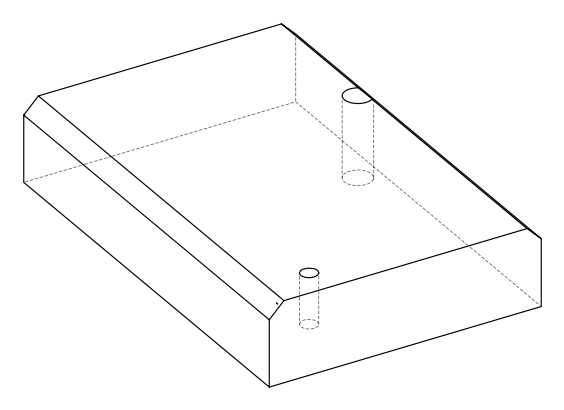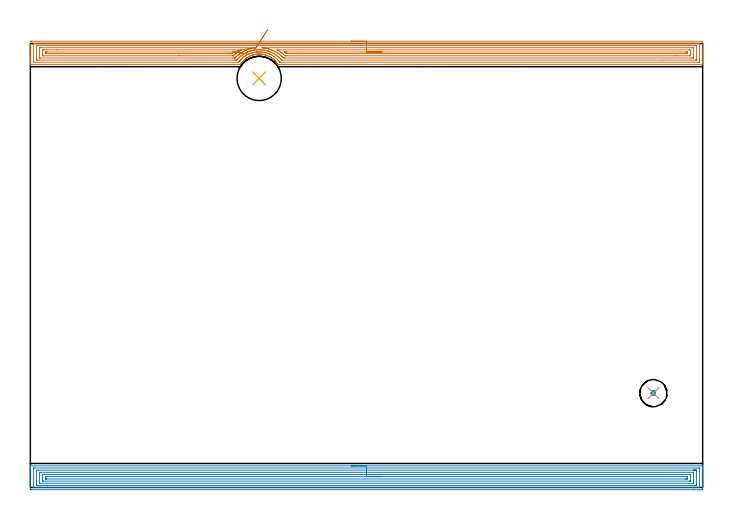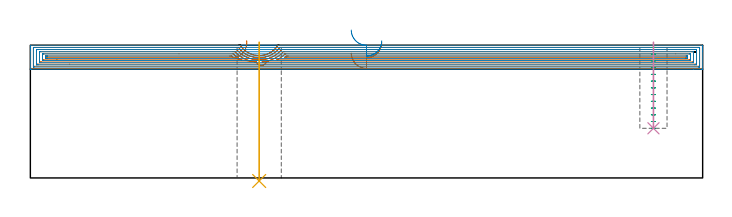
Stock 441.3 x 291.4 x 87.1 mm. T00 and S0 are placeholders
(PLAN: 5 operations, 3 tool changes, 44 min)
(1 AREA_MILL | FG_CHAMFER_SURFACE | UGT0205_001 | 21.28 min | 50971 mm3)
(2 AREA_MILL_1 | FG_CHAMFER_SURFACE_1 | UGT0205_001 | 21.45 min | 54388 mm3)
(3 MILL_BLIND_HOLE_FROM_SOLID_MATERIAL | STEP1POCKET | UGT0201_133 | Spiral | 0.7 min | 13565 mm3)
(4 BORE_BLIND_HOLE | STEP1POCKET | UGT0332_075 | 0.23 min | 0 mm3)
(5 INDEXABLE_INSERT_DRILL_THROUGH_HOLE_FROM_SOLID | STEP1HOLE | NXT0302_029 | 0.37 min | 57149 mm3)
(TOOL UGT0205_001 | Chamfer Mill 20 x 3 x 45 deg. | D20 FL50 Z2)
(TOOL UGT0201_133 | Carbide End Mill 15.0 | D15 FL30 Z4)
(TOOL UGT0332_075 | 17.75 mm Rough Boring Bar | D17.75)
(TOOL NXT0302_029 | Index. Insert Drill 29mm [880-D2900L32-05] | D29 PA176 FL145 Z2)
(OP 1 AREA_MILL)
G17 G21 G94 G90
T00 M6
G54
G17 G0 G90 X210.65 Y292.9 S1061 M3
G43 Z97.1 H0
Z81.9
G94 G1 X210.688 Z81.028 F250.
X210.802 Z80.164
X210.991 Z79.312
X211.253 Z78.48
X211.587 Z77.674
X211.99 Z76.9
X212.458 Z76.164
X212.99 Z75.472
X213.579 Z74.829
X214.222 Z74.24
X214.914 Z73.708
X215.65 Z73.24
X216.424 Z72.837
X217.23 Z72.503
X218.062 Z72.241
X218.913 Z72.052
X219.778 Z71.938
X220.65 Z71.9
X440.668
X441.048 Y292.896 Z71.902
X441.29 Y292.892 Z71.906
X441.3 Y292.646 Z72.151
Y280.871 Z83.924
Y279.466 Z85.33
Y279.099 Z85.696
Y278.365 Z86.435
Y278.125 Z86.675
Y277.729 Z87.062
X441.291 Y277.703 Z87.088
X441.115 Y277.7 Z87.1
X162.515
X162.493 Y277.706 Z87.092
X162.474 Y277.721 Z87.077
X162.396 Y277.837 Z86.963
X162.225 Y278.095 Z86.704
X161.934 Y278.512 Z86.287
X161.646 Y278.897 Z85.902
X161.621 Y278.928 Z85.871
X161.479 Y279.099 Z85.697
X161.381 Y279.218 Z85.579
X161.237 Y279.393 Z85.405
X160.752 Y279.94 Z84.859
X160.591 Y280.109 Z84.691
X160.426 Y280.275 Z84.525
X160.107 Y280.575 Z84.224
X159.858 Y280.81 Z83.989
X159.832 Y280.833 Z83.965
X159.789 Y280.871 Z83.927
X159.735 Y280.919 Z83.881
X159.66 Y280.985 Z83.814
X159.443 Y281.166 Z83.63
X159.297 Y281.283 Z83.516
X159.236 Y281.332 Z83.468
X159.071 Y281.461 Z83.335
X158.964 Y281.546 Z83.25
X158.624 Y281.795 Z83.002
X158.491 Y281.887 Z82.908
X158.279 Y282.036 Z82.761
X158.07 Y282.176 Z82.624
X157.845 Y282.313 Z82.485
X157.626 Y282.448 Z82.35
X157.176 Y282.706 Z82.09
X157.149 Y282.72 Z82.076
X156.778 Y282.918 Z81.881
X156.282 Y283.155 Z81.641
X155.837 Y283.351 Z81.445
X155.388 Y283.534 Z81.265
X155.228 Y283.594 Z81.206
X155.019 Y283.67 Z81.128
X154.648 Y283.799 Z80.999
X154.494 Y283.845 Z80.952
X154.466 Y283.854 Z80.944
X154.048 Y283.974 Z80.825
X153.862 Y284.023 Z80.777
X153.6 Y284.09 Z80.707
X153.154 Y284.191 Z80.608
X152.706 Y284.273 Z80.525
X152.677 Y284.277 Z80.521
X152.224 Y284.341 Z80.457
X151.812 Y284.398 Z80.397
X151.177 Y284.452 Z80.344
X150.918 Y284.473 Z80.322
X150.888 Y284.474 Z80.32
X150.471 Y284.493 Z80.304
X150.067 Y284.494
X150.024 Z80.303
X149.711 Y284.484 Z80.311
X149.669 Y284.483 Z80.313
X149.577 Y284.48 Z80.316
X149.13 Y284.449 Z80.343
X148.756 Y284.41 Z80.385
X148.652 Y284.398 Z80.394
X148.545 Y284.388 Z80.408
X148.236 Y284.355 Z80.442
X147.342 Y284.205 Z80.593
X146.448 Y283.994 Z80.804
X146.367 Y283.971 Z80.827
X145.969 Y283.859 Z80.937
X145.84 Y283.824 Z80.974
X145.753 Y283.799 Z80.999
X145.522 Y283.719 Z81.078
X145.174 Y283.594 Z81.204
X145.106 Y283.569 Z81.229
X145.001 Y283.528 Z81.27
X144.66 Y283.396 Z81.404
X144.18 Y283.184 Z81.612
X143.935 Y283.071 Z81.728
X143.766 Y282.992 Z81.807
X143.621 Y282.918 Z81.881
X143.286 Y282.729 Z82.065
X142.872 Y282.501 Z82.298
X142.122 Y282.037 Z82.762
X141.978 Y281.941 Z82.859
X141.766 Y281.787 Z83.013
X141.528 Y281.613 Z83.186
X141.084 Y281.273 Z83.525
X141.05 Y281.245 Z83.554
X140.942 Y281.156 Z83.643
X140.562 Y280.826 Z83.973
X140.51 Y280.779 Z84.021
X140.19 Y280.488 Z84.312
X139.976 Y280.275 Z84.525
X139.287 Y279.542 Z85.256
X139.157 Y279.393 Z85.406
X138.919 Y279.099 Z85.7
X138.804 Y278.956 Z85.843
X138.463 Y278.511 Z86.287
X138.402 Y278.426 Z86.371
X138.367 Y278.374 Z86.424
X138.257 Y278.213 Z86.586
X138.244 Y278.194 Z86.606
X138.064 Y277.927 Z86.868
X138.032 Y277.88 Z86.914
X137.907 Y277.7 Z87.085
X137.473 Z87.1
X0.185
X0.01 Y277.703 Z87.088
X0.008 Y277.728 Z87.063
X0. Y278.125 Z86.675
Y278.365 Z86.435
Y279.099 Z85.696
Y280.352 Z84.445
Y281.757 Z83.039
Y292.127 Z72.67
X0.003 Y292.387 Z72.411
X0.009 Y292.892 Z71.906
X0.12 Y292.895 Z71.903
X0.632 Y292.9 Z71.9
X220.65
Y291.486 Z73.314
X438.895 Y291.485 Z73.315
X439.29 Y291.47 Z73.33
X439.294 Y291.35 Z73.45
X439.299 Y291.085 Z73.715
X439.3 Y280.454 Z84.346
X439.299 Y279.985 Z84.815
X439.298 Y279.57 Z85.23
X439.29 Y279.151 Z85.649
X439.282 Y279.12 Z85.68
X439.262 Y279.119 Z85.681
X439.208 Y279.116 Z85.684
X439.099 Y279.115 Z85.685
X438.879 Y279.114 Z85.686
X164.289
X163.85 Y279.12 Z85.68
X163.796 Y279.121 Z85.679
X163.74 Y279.135 Z85.665
X163.572 Y279.351 Z85.449
X163.41 Y279.558 Z85.242
X163.053 Y279.985 Z84.815
X162.515 Y280.603 Z84.197
X162.265 Y280.871 Z83.929
X161.621 Y281.495 Z83.305
X161.337 Y281.757 Z83.043
X160.726 Y282.264 Z82.536
X160.236 Y282.642 Z82.158
X159.832 Y282.932 Z81.868
X159.595 Y283.094 Z81.706
X158.97 Y283.496 Z81.304
X158.938 Y283.516 Z81.284
X158.916 Y283.528 Z81.272
X158.043 Y284.007 Z80.793
X157.208 Y284.414 Z80.386
X157.149 Y284.441 Z80.359
X157.1 Y284.462 Z80.338
X156.255 Y284.802 Z79.998
X155.635 Y285.028 Z79.772
X155.36 Y285.115 Z79.685
X154.739 Y285.3 Z79.5
X154.466 Y285.372 Z79.428
X154.369 Y285.396 Z79.404
X153.571 Y285.569 Z79.231
X153.238 Y285.631 Z79.169
X152.677 Y285.713 Z79.087
X152.19 Y285.782 Z79.018
X151.783 Y285.82 Z78.98
X151.209 Y285.868 Z78.932
X150.888 Y285.887 Z78.913
X150.281 Y285.902 Z78.898
X149.994
X149.401 Y285.888 Z78.912
X149.333 Y285.884 Z78.916
X149.1 Y285.866 Z78.934
X148.574 Y285.82 Z78.98
X148.399 Y285.802 Z78.998
X148.205 Y285.78 Z79.02
X147.775 Y285.726 Z79.074
X147.311 Y285.65 Z79.15
X147.01 Y285.598 Z79.202
X146.738 Y285.547 Z79.253
X146.416 Y285.476 Z79.324
X146.272 Y285.443 Z79.357
X145.68 Y285.3 Z79.5
X145.522 Y285.256 Z79.544
X144.868 Y285.062 Z79.738
X144.764 Y285.029 Z79.771
X144.628 Y284.982 Z79.818
X144.211 Y284.827 Z79.973
X143.733 Y284.643 Z80.157
X143.57 Y284.576 Z80.224
X143.19 Y284.414 Z80.386
X142.949 Y284.305 Z80.495
X142.904 Y284.284 Z80.516
X142.839 Y284.252 Z80.548
X142.357 Y284.006 Z80.794
X141.944 Y283.782 Z81.018
X141.781 Y283.69 Z81.11
X141.502 Y283.528 Z81.272
X141.222 Y283.359 Z81.441
X141.156 Y283.318 Z81.482
X141.05 Y283.251 Z81.549
X140.68 Y283.009 Z81.791
X140.156 Y282.644 Z82.156
X139.654 Y282.253 Z82.547
X139.261 Y281.933 Z82.867
X139.166 Y281.851 Z82.949
X139.059 Y281.757 Z83.043
X138.701 Y281.426 Z83.374
X138.367 Y281.109 Z83.691
X138.248 Y280.988 Z83.812
X138.136 Y280.871 Z83.929
X137.818 Y280.528 Z84.272
X137.473 Y280.152 Z84.648
X137.396 Y280.061 Z84.739
X137.333 Y279.985 Z84.815
X137.001 Y279.566 Z85.234
X136.76 Y279.26 Z85.54
X136.678 Y279.159 Z85.641
X136.653 Y279.13 Z85.67
X136.63 Y279.121 Z85.679
X136.578 Y279.116 Z85.684
X136.562 Y279.115 Z85.685
X2.405
X2.01 Y279.13 Z85.67
X2.006 Y279.25 Z85.55
X2.001 Y279.515 Z85.285
X2. Y290.146 Z74.654
X2.001 Y290.615 Z74.185
X2.002 Y291.03 Z73.77
X2.01 Y291.449 Z73.351
X2.018 Y291.48 Z73.32
X2.038 Y291.481 Z73.319
X2.092 Y291.484 Z73.316
X2.201 Y291.485 Z73.315
X2.421 Y291.486 Z73.314
X220.65
Y290.072 Z74.728
X436.745 Y290.071 Z74.729
X437.09 Y290.07 Z74.731
X437.205 Y290.068 Z74.732
X437.288 Y290.065 Z74.735
X437.292 Y289.937 Z74.863
X437.297 Y289.729 Z75.071
X437.3 Y289.522 Z75.278
X437.299 Y280.664 Z84.136
X437.295 Y280.594 Z84.206
X437.29 Y280.543 Z84.257
X437.261 Y280.535 Z84.265
X437.09 Y280.533 Z84.267
X436.54 Y280.529 Z84.271
X414.825 Y280.528 Z84.272
X165.198 Y280.529 Z84.271
X165.083 Y280.53 Z84.27
X164.992 Y280.533 Z84.267
X164.936 Y280.536 Z84.264
X164.304 Y281.247 Z83.553
X163.827 Y281.757 Z83.043
X163.41 Y282.162 Z82.638
X162.896 Y282.642 Z82.158
X162.515 Y282.96 Z81.84
X161.803 Y283.528 Z81.272
X161.621 Y283.666 Z81.134
X161.113 Y284.031 Z80.769
X160.726 Y284.28 Z80.52
X160.509 Y284.414 Z80.386
X159.832 Y284.81 Z79.99
X158.947 Y285.29 Z79.51
X158.928 Y285.3 Z79.5
X158.326 Y285.58 Z79.22
X158.043 Y285.703 Z79.097
X157.337 Y285.999 Z78.801
X157.149 Y286.071 Z78.729
X156.834 Y286.186 Z78.614
X156.255 Y286.381 Z78.419
X155.967 Y286.47 Z78.33
X155.36 Y286.64 Z78.16
X154.748 Y286.792 Z78.008
X154.466 Y286.855 Z77.945
X154.081 Y286.936 Z77.864
X153.619 Y287.025 Z77.775
X153.571 Y287.032 Z77.768
X153.308 Y287.072 Z77.728
X152.677 Y287.16 Z77.64
X152.575 Y287.173 Z77.627
X151.783 Y287.247 Z77.553
X151.591 Y287.262 Z77.538
X150.888 Y287.302 Z77.498
X150.649 Y287.308 Z77.492
X149.994 Y287.317 Z77.483
X149.753 Y287.31 Z77.49
X149.1 Y287.284 Z77.516
X148.898 Y287.271 Z77.529
X148.205 Y287.211 Z77.589
X148.078 Y287.198 Z77.602
X147.311 Y287.107 Z77.693
X147.28 Y287.102 Z77.698
X147.093 Y287.072 Z77.728
X146.518 Y286.971 Z77.829
X146.416 Y286.951 Z77.849
X145.783 Y286.813 Z77.987
X145.522 Y286.752 Z78.048
X145.064 Y286.639 Z78.161
X144.628 Y286.519 Z78.281
X144.367 Y286.444 Z78.356
X143.733 Y286.248 Z78.552
X143.686 Y286.232 Z78.568
X143.556 Y286.186 Z78.614
X143.039 Y285.988 Z78.812
X142.839 Y285.909 Z78.891
X142.407 Y285.728 Z79.072
X141.944 Y285.526 Z79.274
X141.789 Y285.454 Z79.346
X141.47 Y285.3 Z79.5
X141.193 Y285.159 Z79.641
X141.05 Y285.083 Z79.717
X140.62 Y284.84 Z79.96
X140.156 Y284.575 Z80.225
X140.054 Y284.515 Z80.285
X139.892 Y284.414 Z80.386
X139.509 Y284.169 Z80.631
X139.261 Y284.007 Z80.793
X138.979 Y283.808 Z80.992
X138.592 Y283.528 Z81.272
X138.464 Y283.432 Z81.368
X138.367 Y283.358 Z81.442
X137.97 Y283.035 Z81.765
X137.473 Y282.622 Z82.178
X137.024 Y282.2 Z82.6
X136.578 Y281.769 Z83.031
X136.572 Y281.763 Z83.037
X136.144 Y281.3 Z83.5
X135.749 Y280.871 Z83.929
X135.469 Y280.543 Z84.257
X135.408 Y280.535 Z84.265
X135.132 Y280.531 Z84.269
X134.789 Y280.529 Z84.271
X134.241
X4.555
X4.21 Y280.53 Z84.27
X4.095 Y280.532 Z84.268
X4.012 Y280.535 Z84.265
X4.008 Y280.663 Z84.137
X4.003 Y280.871 Z83.929
X4. Y281.078 Z83.722
X4.001 Y289.936 Z74.864
X4.005 Y290.006 Z74.794
X4.01 Y290.057 Z74.743
X4.039 Y290.065 Z74.735
X4.21 Y290.067 Z74.733
X4.76 Y290.071 Z74.729
X25.809 Y290.072 Z74.728
X220.65
Y288.657 Z76.143
X434.595
X435.178 Y288.656 Z76.144
X435.238 Y288.654 Z76.146
X435.278 Y288.651 Z76.149
X435.29 Y288.645 Z76.155
X435.292 Y288.62 Z76.18
X435.297 Y288.4 Z76.4
X435.3 Y287.959 Z76.841
X435.299 Y282.642 Z82.158
X435.296 Y282.2 Z82.6
X435.292 Y281.979 Z82.821
X435.29 Y281.956 Z82.844
X435.273 Y281.95 Z82.85
X435.214 Y281.947 Z82.853
X435.112 Y281.944 Z82.856
X434.407 Y281.943 Z82.857
X434.219
X166.987
X166.798 Y281.944 Z82.856
X166.093 Y281.95 Z82.85
X165.394 Y282.642 Z82.158
X165.198 Y282.833 Z81.967
X164.455 Y283.528 Z81.272
X164.304 Y283.659 Z81.141
X163.545 Y284.28 Z80.52
X163.41 Y284.387 Z80.413
X163.374 Y284.414 Z80.386
X162.515 Y285.031 Z79.769
X162.104 Y285.3 Z79.5
X161.621 Y285.597 Z79.203
X160.887 Y286.027 Z78.773
X160.726 Y286.113 Z78.687
X160.586 Y286.186 Z78.614
X159.832 Y286.567 Z78.233
X159.103 Y286.908 Z77.892
X158.938 Y286.978 Z77.822
X158.709 Y287.072 Z77.728
X158.043 Y287.332 Z77.468
X157.626 Y287.485 Z77.315
X157.149 Y287.646 Z77.154
X156.312 Y287.9 Z76.9
X156.255 Y287.917 Z76.883
X156.107 Y287.958 Z76.842
X155.36 Y288.138 Z76.662
X155.121 Y288.194 Z76.606
X154.87 Y288.246 Z76.554
X154.466 Y288.326 Z76.474
X154.011 Y288.408 Z76.392
X153.739 Y288.451 Z76.349
X153.571 Y288.476 Z76.324
X152.964 Y288.559 Z76.241
X152.725 Y288.588 Z76.212
X152.677 Y288.594 Z76.206
X152.143 Y288.647 Z76.153
X152.08 Y288.654 Z76.146
X152.547 Y288.657 Z76.143
X220.65
Y287.243 Z77.557
X432.791
X433.137 Y287.241 Z77.559
X433.236 Y287.239 Z77.561
X433.289 Y287.236 Z77.564
X433.291 Y287.226 Z77.574
X433.296 Y287.168 Z77.632
X433.298 Y287.072 Z77.728
X433.3 Y284.414 Z80.386
X433.299 Y284.203 Z80.597
X433.293 Y283.528 Z81.272
X433.29 Y283.366 Z81.434
X432.964 Y283.36 Z81.44
X432.79 Y283.358 Z81.442
X423.652 Y283.357 Z81.443
X167.709 Y283.358 Z81.442
X167.348 Y283.361 Z81.439
X167.169 Y283.364 Z81.436
X167.13 Y283.373 Z81.427
X167.088 Y283.411 Z81.389
X166.987 Y283.504 Z81.296
X166.093 Y284.35 Z80.45
X166.019 Y284.414 Z80.386
X165.198 Y285.085 Z79.715
X164.925 Y285.3 Z79.5
X164.304 Y285.758 Z79.042
X163.696 Y286.186 Z78.614
X163.41 Y286.372 Z78.428
X162.897 Y286.694 Z78.106
X162.515 Y286.914 Z77.886
X162.024 Y287.195 Z77.605
X161.968 Y287.229 Z77.571
X161.957 Y287.238 Z77.562
X161.963 Y287.239 Z77.561
X162.054 Y287.242 Z77.558
X162.169 Y287.243 Z77.557
X162.342
X220.65
Y285.829 Z78.971
X430.296 Y285.828 Z78.972
X430.829 Y285.826 Z78.974
X431.197 Y285.822 Z78.978
X431.29 Y285.815 Z78.985
X431.296 Y285.724 Z79.076
X431.297 Y285.3 Z79.5
X431.293 Y284.84 Z79.96
X431.287 Y284.778 Z80.022
X431.229 Y284.776 Z80.024
X431.096 Y284.773 Z80.027
X430.829 Y284.772 Z80.028
X430.469 Y284.771 Z80.029
X169.31
X168.776 Y284.772 Z80.028
X168.412 Y284.774 Z80.026
X168.154 Y284.778 Z80.022
X167.882 Y285.023 Z79.777
X167.573 Y285.3 Z79.5
X166.987 Y285.797 Z79.003
X166.963 Y285.822 Z78.978
X166.987 Y285.823 Z78.977
X167.349 Y285.827 Z78.973
X167.882 Y285.829 Z78.971
X168.242
X220.65
X221.522 Z79.009
X222.386 Z79.123
X223.238 Z79.312
X224.07 Z79.574
X224.876 Z79.908
X225.65 Z80.311
X226.386 Z80.78
X227.078 Z81.311
X227.721 Z81.9
X228.31 Z82.543
X228.841 Z83.235
X229.31 Z83.971
X229.713 Z84.745
X230.047 Z85.551
X230.309 Z86.383
X230.498 Z87.235
X230.612 Z88.1
X230.65 Z88.971
G0 Z97.1
X155.724 Y300.564
Z77.333
G1 X155.408 Y300.063 Z76.692
X155.064 Y299.517 Z76.106
X154.694 Y298.93 Z75.577
X154.3 Y298.306 Z75.111
X153.886 Y297.651 Z74.712
X153.456 Y296.968 Z74.381
X153.011 Y296.263 Z74.122
X152.557 Y295.542 Z73.936
X152.095 Y294.81 Z73.826
X151.63 Y294.073 Z73.791
X151.165 Y293.336 Z73.833
X150.704 Y292.605 Z73.95
X150.25 Y291.885 Z74.142
X149.807 Y291.182 Z74.408
X149.377 Y290.502 Z74.745
X148.965 Y289.848 Z75.151
X148.574 Y289.228 Z75.622
X148.206 Y288.644 Z76.156
X147.379 Y288.55 Z76.25
X147.311 Y288.541 Z76.259
X146.795 Y288.469 Z76.331
X146.568 Y288.435 Z76.365
X146.416 Y288.41 Z76.39
X146.03 Y288.341 Z76.459
X145.795 Y288.296 Z76.504
X145.522 Y288.24 Z76.56
X145.288 Y288.189 Z76.611
X145.089 Y288.144 Z76.656
X144.628 Y288.035 Z76.765
X144.565 Y288.02 Z76.78
X144.318 Y287.958 Z76.842
X143.862 Y287.83 Z76.97
X143.733 Y287.792 Z77.008
X143.181 Y287.618 Z77.182
X142.839 Y287.508 Z77.292
X142.517 Y287.391 Z77.409
X141.944 Y287.179 Z77.621
X141.867 Y287.149 Z77.651
X141.677 Y287.072 Z77.728
X141.24 Y286.883 Z77.917
X141.05 Y286.799 Z78.001
X140.629 Y286.603 Z78.197
X140.156 Y286.374 Z78.426
X140.03 Y286.31 Z78.49
X139.796 Y286.186 Z78.614
X139.454 Y285.995 Z78.805
X139.261 Y285.885 Z78.915
X138.892 Y285.666 Z79.134
X138.367 Y285.349 Z79.451
X138.336 Y285.33 Z79.47
X138.289 Y285.3 Z79.5
X137.802 Y284.974 Z79.826
X137.473 Y284.743 Z80.057
X137.281 Y284.604 Z80.196
X137.027 Y284.414 Z80.386
X136.775 Y284.219 Z80.581
X136.578 Y284.063 Z80.737
X136.285 Y283.818 Z80.982
X135.943 Y283.528 Z81.272
X135.806 Y283.407 Z81.393
X135.684 Y283.296 Z81.504
X135.348 Y282.975 Z81.825
X135.006 Y282.642 Z82.158
X134.899 Y282.534 Z82.266
X134.789 Y282.421 Z82.379
X134.463 Y282.08 Z82.72
X134.38 Y281.996 Z82.804
X134.332 Y281.95 Z82.85
X134.248 Y281.948 Z82.852
X133.895 Y281.944 Z82.856
X133.707 Y281.943 Z82.857
X133.001
X6.705
X6.122 Y281.944 Z82.856
X6.062 Y281.946 Z82.854
X6.022 Y281.949 Z82.851
X6.01 Y281.955 Z82.845
X6.008 Y281.98 Z82.82
X6.003 Y282.2 Z82.6
X6. Y282.641 Z82.159
Y287.956 Z76.844
X6.003 Y288.4 Z76.4
X6.008 Y288.621 Z76.179
X6.01 Y288.644 Z76.156
X6.026 Y288.65 Z76.15
X6.086 Y288.653 Z76.147
X6.188 Y288.656 Z76.144
X6.893 Y288.657 Z76.143
X7.081
X147.499
X147.66 Y288.656 Z76.144
X148.205 Y288.65 Z76.15
X148.206 Y288.644 Z76.156
X138.423 Y287.237 Z77.563
X138.415 Y287.228 Z77.572
X138.399 Y287.215 Z77.585
X138.367 Y287.194 Z77.606
X138.289 Y287.149 Z77.651
X138.153 Y287.072 Z77.728
X137.725 Y286.822 Z77.978
X137.473 Y286.671 Z78.129
X137.171 Y286.484 Z78.316
X136.697 Y286.186 Z78.614
X136.625 Y286.139 Z78.661
X136.578 Y286.107 Z78.693
X136.103 Y285.77 Z79.03
X135.684 Y285.47 Z79.33
X135.586 Y285.397 Z79.403
X135.461 Y285.3 Z79.5
X135.089 Y285.003 Z79.797
X134.789 Y284.761 Z80.039
X134.601 Y284.601 Z80.199
X134.385 Y284.414 Z80.386
X134.129 Y284.183 Z80.617
X133.895 Y283.968 Z80.832
X133.67 Y283.752 Z81.048
X133.438 Y283.528 Z81.272
X133.288 Y283.387 Z81.413
X133.266 Y283.367 Z81.433
X133.23 Y283.363 Z81.437
X133.171 Y283.359 Z81.441
X133.001 Y283.358 Z81.442
X97.566 Y283.357 Z81.443
X8.682
X8.51 Y283.358 Z81.442
X8.336 Y283.36 Z81.44
X8.01 Y283.366 Z81.434
X8.007 Y283.528 Z81.272
X8.001 Y284.203 Z80.597
Y286.86 Z77.94
X8.005 Y287.072 Z77.728
X8.01 Y287.234 Z77.566
X8.336 Y287.24 Z77.56
X8.51 Y287.242 Z77.558
X17.453 Y287.243 Z77.557
X138.337
X138.367 Y287.242 Z77.558
X138.404 Y287.239 Z77.561
X138.423 Y287.237 Z77.563
X133.423 Y285.822 Z78.978
X133.412 Y285.807 Z78.993
X133.398 Y285.792 Z79.008
X132.917 Y285.383 Z79.417
X132.326 Y284.857 Z79.943
X132.235 Y284.778 Z80.022
X132.106 Y284.776 Z80.024
X131.744 Y284.773 Z80.027
X131.212 Y284.771 Z80.029
X130.852
X11.004 Y284.772 Z80.028
X10.471 Y284.774 Z80.026
X10.103 Y284.778 Z80.022
X10.01 Y284.785 Z80.015
X10.004 Y284.876 Z79.924
X10.003 Y285.3 Z79.5
X10.007 Y285.76 Z79.04
X10.013 Y285.822 Z78.978
X10.071 Y285.824 Z78.976
X10.204 Y285.827 Z78.973
X10.471 Y285.828 Z78.972
X10.831 Y285.829 Z78.971
X133.001
X133.363 Y285.827 Z78.973
X133.405 Y285.824 Z78.976
X133.423 Y285.822 Z78.978
X134.276 Y285.712 Z79.126
X135.113 Y285.604 Z79.349
X135.927 Y285.499 Z79.644
X136.712 Y285.398 Z80.01
X137.463 Y285.301 Z80.443
X138.174 Y285.209 Z80.941
X138.838 Y285.124 Z81.5
X139.452 Y285.045 Z82.114
X140.011 Y284.972 Z82.78
X140.51 Y284.908 Z83.493
X140.945 Y284.852 Z84.247
X141.314 Y284.804 Z85.036
X141.613 Y284.766 Z85.855
X141.84 Y284.737 Z86.697
X141.993 Y284.717 Z87.555
X142.072 Y284.707 Z88.424
X142.075 Y284.706 Z89.297
X142.003 Y284.716 Z90.166
G0 Z97.1
M5
M2
(OP 2 AREA_MILL_1)
G17 G21 G94 G90
T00 M6
G54
G17 G0 G90 X210.65 Y14.2 S1061 M3
G43 Z97.1 H0
G94 G1 X210.688 Z96.228 F250.
X210.802 Z95.363
X210.991 Z94.512
X211.253 Z93.68
X211.587 Z92.874
X211.99 Z92.1
X212.458 Z91.364
X212.99 Z90.672
X213.579 Z90.029
X214.222 Z89.439
X214.914 Z88.908
X215.65 Z88.44
X216.424 Z88.037
X217.23 Z87.703
X218.062 Z87.441
X218.914 Z87.252
X219.778 Z87.138
X220.65 Z87.1
X441.115
X441.29 Y14.197 Z87.089
X441.297 Y14.039 Z86.932
X441.3 Y13.874 Z86.774
Y13.656 Z86.556
Y12.93 Z85.824
Y11.689 Z84.586
Y10.298 Z83.193
Y-1.107 Z71.791
X441.297 Y-1.367 Z71.531
X441.29 Y-1.492 Z71.406
X441.162 Y-1.499 Z71.399
X440.668 Y-1.5 Z71.4
X435.301
X0.632
X0.134 Y-1.495 Z71.403
X0.01 Y-1.492 Z71.406
X0. Y-1.364 Z71.534
Y11.175 Z84.07
Y12.566 Z85.462
Y12.93 Z85.824
Y13.657 Z86.556
Y13.874 Z86.774
X0.003 Y14.039 Z86.932
X0.01 Y14.197 Z87.089
X0.185 Y14.2 Z87.1
X220.65
Y12.786 Z85.686
X438.879 Y12.785 Z85.685
X439.026
X439.241 Y12.781 Z85.681
X439.287 Y12.779 Z85.679
X439.293 Y12.749 Z85.649
X439.296 Y12.714 Z85.614
X439.3 Y12.517 Z85.417
Y0.235 Z73.135
X439.298 Y0.097 Z72.997
X439.294 Y-0.013 Z72.887
X439.289 Y-0.079 Z72.821
X439.252 Y-0.08 Z72.82
X438.879 Y-0.085 Z72.815
X438.732 Y-0.086 Z72.814
X2.421
X2.274 Y-0.085 Z72.815
X2.059 Y-0.081 Z72.819
X2.013 Y-0.079 Z72.821
X2.007 Y-0.049 Z72.851
X2.004 Y-0.014 Z72.886
X2. Y0.183 Z73.083
Y12.465 Z85.365
X2.002 Y12.603 Z85.503
X2.006 Y12.713 Z85.613
X2.011 Y12.779 Z85.679
X2.048 Y12.78 Z85.68
X2.421 Y12.785 Z85.685
X2.568 Y12.786 Z85.686
X220.65
Y11.371 Z84.271
X436.196
X436.891 Y11.37 Z84.27
X437.09 Y11.368 Z84.268
X437.281 Y11.365 Z84.265
X437.29 Y11.175 Z84.075
X437.297 Y10.972 Z83.872
X437.3 Y10.298 Z83.198
Y10.092 Z82.992
X437.299 Y2.197 Z75.097
X437.29 Y1.525 Z74.425
X437.283 Y1.335 Z74.235
X436.196 Y1.329 Z74.229
X5.104
X4.409 Y1.33 Z74.23
X4.21 Y1.332 Z74.232
X4.019 Y1.335 Z74.235
X4.01 Y1.525 Z74.425
X4.003 Y1.728 Z74.628
X4. Y2.402 Z75.302
Y2.608 Z75.508
X4.001 Y10.503 Z83.403
X4.01 Y11.175 Z84.075
X4.017 Y11.364 Z84.264
X5.104 Y11.371 Z84.271
X220.65
Y9.957 Z82.857
X435.148
X435.216 Y9.955 Z82.855
X435.281 Y9.951 Z82.851
X435.29 Y9.858 Z82.758
X435.3 Y9.422 Z82.322
Y3.281 Z76.181
X435.29 Y2.842 Z75.742
X435.274 Y2.749 Z75.649
X435.136 Y2.745 Z75.645
X434.954 Y2.743 Z75.643
X6.152
X6.084 Y2.745 Z75.645
X6.019 Y2.749 Z75.649
X6.01 Y2.842 Z75.742
X6. Y3.278 Z76.178
Y9.419 Z82.319
X6.01 Y9.858 Z82.758
X6.026 Y9.95 Z82.85
X6.164 Y9.955 Z82.855
X6.346 Y9.957 Z82.857
X220.65
Y8.543 Z81.443
X432.618
X433.065 Y8.539 Z81.439
X433.279 Y8.536 Z81.436
X433.29 Y8.414 Z81.314
X433.299 Y7.876 Z80.776
X433.3 Y5.243 Z78.143
X433.299 Y5.034 Z77.934
X433.291 Y4.374 Z77.274
X433.279 Y4.164 Z77.064
X433.065 Y4.161 Z77.061
X432.618 Y4.157 Z77.057
X8.682
X8.235 Y4.161 Z77.061
X8.021 Y4.164 Z77.064
X8.01 Y4.285 Z77.185
X8.001 Y4.824 Z77.724
X8. Y7.457 Z80.357
X8.002 Y7.666 Z80.566
X8.009 Y8.326 Z81.226
X8.021 Y8.536 Z81.436
X8.235 Y8.539 Z81.439
X8.682 Y8.543 Z81.443
X220.65
Y7.129 Z80.029
X430.483
X430.829 Y7.128 Z80.028
X431.176 Y7.125 Z80.025
X431.273 Y7.122 Z80.022
X431.291 Y7.12 Z80.02
X431.294 Y7.104 Z80.004
X431.297 Y7.065 Z79.965
X431.299 Y6.942 Z79.842
X431.3 Y6.789 Z79.689
X431.299 Y6.328 Z79.228
X431.295 Y5.911 Z78.811
X431.29 Y5.681 Z78.581
X431.282 Y5.578 Z78.478
X431.172 Y5.575 Z78.475
X430.829 Y5.573 Z78.473
X430.282 Y5.571 Z78.471
X429.935
X10.817
X10.471 Y5.572 Z78.472
X10.124 Y5.575 Z78.475
X10.027 Y5.578 Z78.478
X10.009 Y5.58 Z78.48
X10.006 Y5.596 Z78.496
X10.003 Y5.634 Z78.534
X10.001 Y5.757 Z78.657
X10. Y5.911 Z78.811
X10.001 Y6.372 Z79.272
X10.005 Y6.789 Z79.689
X10.01 Y7.019 Z79.919
X10.018 Y7.122 Z80.022
X10.128 Y7.125 Z80.025
X10.471 Y7.127 Z80.027
X11.018 Y7.129 Z80.029
X11.365
X220.65
X221.522 Z80.067
X222.386 Z80.181
X223.238 Z80.37
X224.07 Z80.632
X224.876 Z80.966
X225.65 Z81.369
X226.386 Z81.837
X227.078 Z82.368
X227.721 Z82.958
X228.31 Z83.601
X228.842 Z84.293
X229.31 Z85.029
X229.713 Z85.803
X230.047 Z86.609
X230.309 Z87.441
X230.498 Z88.292
X230.612 Z89.157
X230.65 Z90.029
G0 Z97.1
M5
M2
(OP 3 MILL_BLIND_HOLE_FROM_SOLID_MATERIAL)
G17 G21 G94 G90
T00 M6
G54
G17 G0 G90 X409. Y61.9 S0 M3
G43 Z97.1 H0
Z85.677
G94 G3 X409.7 Y62.6 R0.7 F250.
X409. Y63.3 R0.7
X407.6 Y61.9 R1.4
X409. Y63.3 R-1.4
X408.3 Y62.6 R0.7
X409. Y61.9 R0.7
G0 Z81.254
G3 X409.7 Y62.6 R0.7
X409. Y63.3 R0.7
X407.6 Y61.9 R1.4
X409. Y63.3 R-1.4
X408.3 Y62.6 R0.7
X409. Y61.9 R0.7
G0 Z76.831
G3 X409.7 Y62.6 R0.7
X409. Y63.3 R0.7
X407.6 Y61.9 R1.4
X409. Y63.3 R-1.4
X408.3 Y62.6 R0.7
X409. Y61.9 R0.7
G0 Z72.408
G3 X409.7 Y62.6 R0.7
X409. Y63.3 R0.7
X407.6 Y61.9 R1.4
X409. Y63.3 R-1.4
X408.3 Y62.6 R0.7
X409. Y61.9 R0.7
G0 Z67.985
G3 X409.7 Y62.6 R0.7
X409. Y63.3 R0.7
X407.6 Y61.9 R1.4
X409. Y63.3 R-1.4
X408.3 Y62.6 R0.7
X409. Y61.9 R0.7
G0 Z63.562
G3 X409.7 Y62.6 R0.7
X409. Y63.3 R0.7
X407.6 Y61.9 R1.4
X409. Y63.3 R-1.4
X408.3 Y62.6 R0.7
X409. Y61.9 R0.7
G0 Z59.138
G3 X409.7 Y62.6 R0.7
X409. Y63.3 R0.7
X407.6 Y61.9 R1.4
X409. Y63.3 R-1.4
X408.3 Y62.6 R0.7
X409. Y61.9 R0.7
G0 Z54.715
G3 X409.7 Y62.6 R0.7
X409. Y63.3 R0.7
X407.6 Y61.9 R1.4
X409. Y63.3 R-1.4
X408.3 Y62.6 R0.7
X409. Y61.9 R0.7
G0 Z50.292
G3 X409.7 Y62.6 R0.7
X409. Y63.3 R0.7
X407.6 Y61.9 R1.4
X409. Y63.3 R-1.4
X408.3 Y62.6 R0.7
X409. Y61.9 R0.7
G0 Z45.869
G3 X409.7 Y62.6 R0.7
X409. Y63.3 R0.7
X407.6 Y61.9 R1.4
X409. Y63.3 R-1.4
X408.3 Y62.6 R0.7
X409. Y61.9 R0.7
G0 Z41.446
G3 X409.7 Y62.6 R0.7
X409. Y63.3 R0.7
X407.6 Y61.9 R1.4
X409. Y63.3 R-1.4
X408.3 Y62.6 R0.7
X409. Y61.9 R0.7
G0 Z37.023
G3 X409.7 Y62.6 R0.7
X409. Y63.3 R0.7
X407.6 Y61.9 R1.4
X409. Y63.3 R-1.4
X408.3 Y62.6 R0.7
X409. Y61.9 R0.7
G0 Z32.6
G3 X409.7 Y62.6 R0.7
X409. Y63.3 R0.7
X407.6 Y61.9 R1.4
X409. Y63.3 R-1.4
X408.3 Y62.6 R0.7
X409. Y61.9 R0.7
G0 Z97.1
M5
M2
(OP 4 BORE_BLIND_HOLE)
G17 G21 G94 G90
T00 M6
G54
G17 G0 G90 X409. Y61.9 S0 M3
G43 Z97.1 H0
G94 G85 G98 Z32.6 F250. R89.1
G80
M5
M2
(OP 5 INDEXABLE_INSERT_DRILL_THROUGH_HOLE_FROM_SOLID)
G17 G21 G94 G90
T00 M6
G54
G17 G0 G90 X150.2 Y268.5 S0 M3
G43 Z97.1 H1
G94 G81 G98 Z-2.006 F250. R89.1
G80
M5
M2
